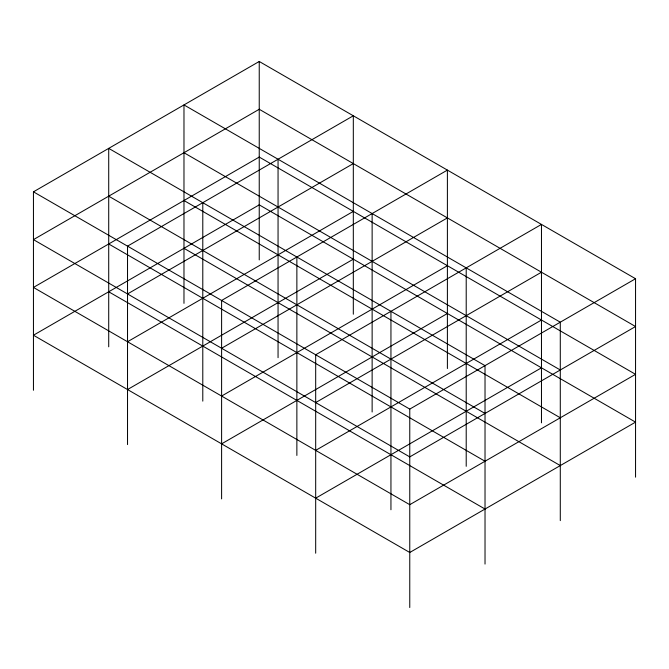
<?xml version="1.0" encoding="UTF-8"?>
<svg xmlns="http://www.w3.org/2000/svg" width="669" height="669" viewBox="0 0 669 669"><rect width="100%" height="100%" fill="white"/><g stroke="black" fill="none" stroke-linecap="round" stroke-linejoin="round"><path stroke-width="1" d="M33.45 390.27L33.45 191.827L259.238 61.473L635.55 278.73L635.55 477.173M127.528 293.942L353.316 163.587M127.528 341.742L353.316 211.387M127.528 389.542L353.316 259.179M221.606 348.256L447.394 217.902M221.606 396.056L447.394 265.702M221.606 443.856L447.394 313.502M315.684 402.571L541.472 272.216M315.684 450.371L541.472 320.016M33.45 191.827L409.763 409.094L635.55 278.73M315.684 498.171L541.472 367.816M183.975 152.724L560.288 369.982M183.975 200.524L560.288 417.782M108.713 196.176L485.025 413.434M183.975 248.316L560.288 465.582M108.713 243.976L485.025 461.234M108.713 291.776L485.025 509.034M560.288 520.624L560.288 322.19L183.975 104.924L183.975 303.358M541.472 422.858L541.472 224.416L315.684 354.779L315.684 553.213M485.025 564.076L485.025 365.642L108.713 148.376L108.713 346.81M466.209 267.868L466.209 466.31M447.394 368.535L447.394 170.102L221.606 300.465L221.606 498.898M409.763 409.094L409.763 607.527M390.947 311.328L390.947 509.761M372.131 213.553L372.131 411.995M353.316 314.221L353.316 115.787L127.528 246.142L127.528 444.584M296.869 257.005L296.869 455.447M278.053 159.239L278.053 357.672M259.238 61.473L259.238 259.907M202.791 202.69L202.791 401.132M259.238 109.273L33.45 239.627L409.763 456.894L635.55 326.531L259.238 109.273M259.238 157.073L33.45 287.427L409.763 504.685L635.55 374.331L259.238 157.073M259.238 204.865L33.45 335.228L409.763 552.485L635.55 422.131L259.238 204.865"/></g></svg>
